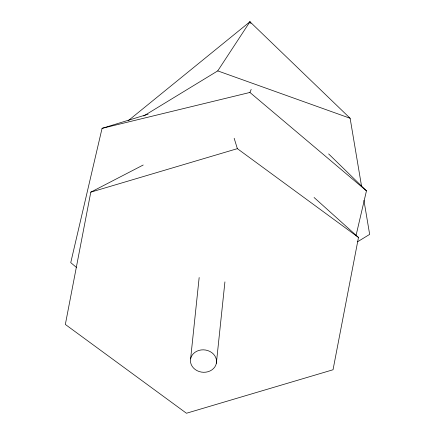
<?xml version="1.0" encoding="UTF-8"?>
<svg xmlns="http://www.w3.org/2000/svg" width="435" height="435" viewBox="0 0 435 435"><rect width="100%" height="100%" fill="white"/><g stroke="black" fill="none" stroke-linecap="round" stroke-linejoin="round"><path stroke-width="0.65" d="M190.612 358.886L199.165 277.525M216.369 363.247A13.072 11.218 6 0 0 198.887 350.425A13.072 11.218 6 0 0 195.217 369.522A13.072 11.218 6 0 0 216.369 363.247L224.922 281.885M143.207 165.017L90.795 192.15L65.342 324.45L186.457 413.25L333.031 369.755L358.483 237.456L314.065 197.485M148.112 114.198L102.062 128.347L70.747 262.626L76.446 267.438M355.971 235.819L366.46 190.84L328.648 153.925M102.062 128.347L249.918 92.454L251.185 89.414M249.309 22.946L249.951 21.75L350.121 118.271L361.577 186.343M143.68 116.009L217.745 70.889L249.951 21.75L250.951 23.523M128.118 120.767L249.951 21.75M357.51 241.8L369.658 234.394L363.932 200.361M90.795 192.15L237.369 148.656L358.483 237.456M217.745 70.889L350.121 118.271M249.918 92.454L366.46 190.84M234.16 138.265L237.369 148.656"/></g></svg>
